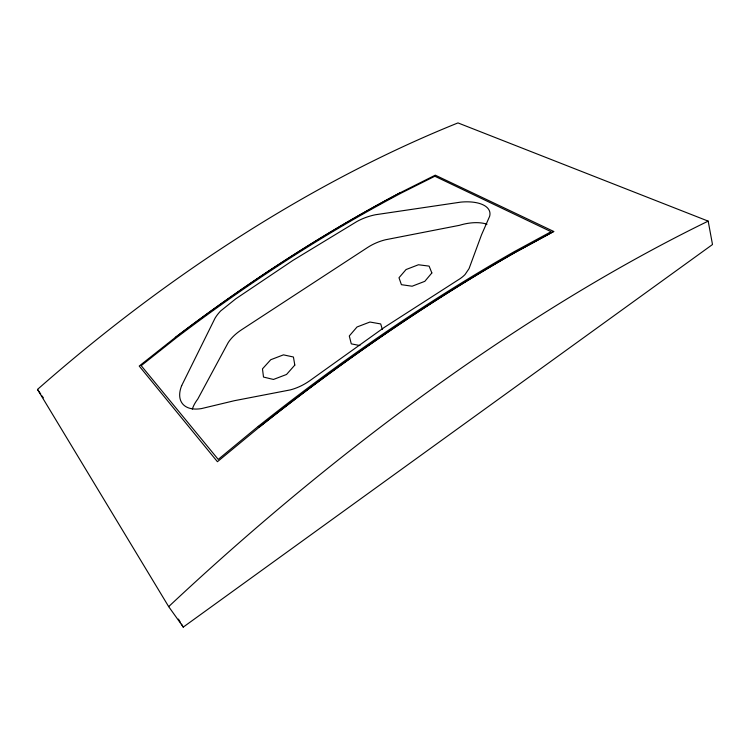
<?xml version="1.0" encoding="UTF-8"?>
<svg xmlns="http://www.w3.org/2000/svg" width="750" height="750" viewBox="0 0 750 750"><rect width="100%" height="100%" fill="white"/><g stroke="black" fill="none" stroke-linecap="round" stroke-linejoin="round"><path stroke-width="1.12" d="M181.697 385.584L215.025 318.234A33.469 17.738 -31.7 0 1 220.612 310.988L235.762 298.819L292.875 260.428L356.85 221.55A32.203 15.497 -18.1 0 1 375.459 214.744L460.763 202.125A35.766 16.791 -13 0 1 489.609 216.384L481.509 234.853L469.059 268.603L465.019 274.575A28.809 15.122 -16.1 0 1 457.903 280.069L384.375 327.356L309.469 380.944A37.2 21.694 -31.4 0 1 290.269 389.906L234.356 400.706L201.572 408.562A38.363 21.413 -37.1 0 1 181.697 385.584M259.144 427.275L217.416 461.709L139.219 366.056L175.322 337.462A985.791 497.691 -44.4 0 1 400.594 192.534L435.281 175.162L553.753 231.469L515.109 252.459A1102.978 484.922 -45.3 0 0 259.125 427.247A1108.247 486.084 -45.3 0 1 515.109 252.459L553.753 231.469M183.281 627.084L712.5 244.528L708.178 221.128L457.978 122.916A937.322 499.05 -44 0 0 37.5 389.428L168.675 606.628L183.281 627.084L181.463 624.084M359.916 345.553L351.281 343.856L349.294 335.963L357.028 326.981L369.938 322.031L380.709 323.934L382.378 329.503M37.5 389.428L40.734 394.069M42.028 395.934L43.322 397.791M178.425 619.087L180.253 622.087M175.303 337.444A981.066 496.406 -44.4 0 1 400.584 192.506M486.994 224.222A35.391 18.891 -19.6 0 0 459.431 225.328L385.444 239.775A31.528 16.566 -22.2 0 0 367.575 247.5L241.584 329.756A32.766 17.756 -27.3 0 0 228.178 342.638L197.775 399.066A37.894 21.562 -29.6 0 0 192.319 409.144M168.675 606.628A1180.275 474.262 -45.8 0 1 708.178 221.128M431.85 272.953L424.819 281.325L412.116 286.219L401.409 284.681L398.991 277.744L406.05 269.55L418.434 264.759L429.113 266.119L431.85 272.953M294.806 365.1L286.537 374.466L273.469 379.453L263.503 377.062L262.472 368.869L270.741 359.728L283.463 354.853L293.428 357.009L294.806 365.1M258.272 426.328L218.222 459.403L141.188 365.663L175.931 338.109A982.003 496.359 -44.4 0 1 401.447 192.956L434.859 176.241L551.1 231.694L513.947 251.831A1101.769 485.091 -45.3 0 0 258.272 426.328"/></g></svg>
